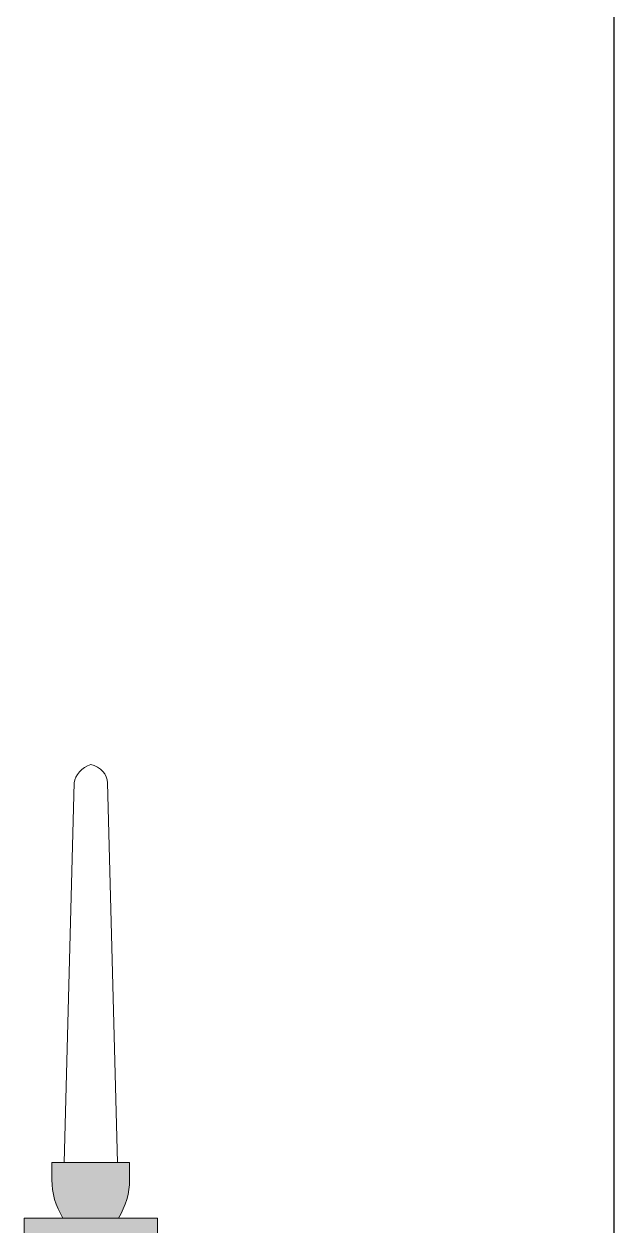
# Model space of a CAD drawing. Header units: inches. Extents: x 274057 to 444617, y 490067 to 635630.
# Drawn here: x 326074.5 to 326154.1, y 535140 to 535302.3 of the extents above; entities that cross this region are included whole.
import ezdxf

# ---------------------------------------------------------------- set-up
doc = ezdxf.new("R2010")
doc.units = ezdxf.units.IN
doc.header["$MEASUREMENT"] = 0
doc.linetypes.add('HIDDEN', pattern=[0.375, 0.25, -0.125])
for name, color, linetype in [('CQ SPOT DETAIL DIMENSION', 9, 'Continuous'), ('CQ-legend tex box', 3, 'Continuous'), ('E-LITE-FIXT-NORM-CEILING', 3, 'Continuous')]:
    doc.layers.add(name, color=color, linetype=linetype)

# ---------------------------------------------------------------- blocks, each defined once
blk = doc.blocks.new('CH20')
h = blk.add_hatch(color=2)
h.set_gradient(color1=(255, 255, 0), color2=(168, 168, 0), one_color=1, tint=0.3300000131130219, name='INVCYLINDER')
edge = h.paths.add_edge_path()
edge.add_line((482.4774486736314, 0.6646649269241607), (517.4774486736313, 0.6646649269241607))
edge.add_line((517.4774486736313, 0.6646649269241607), (517.4774486736313, -8.644734914894798))
edge.add_arc((472.1673551830681, -8.644734914894798), 45.31009349056512, -27.17078740538568, 0, ccw=False)
edge.add_line((512.4774486736313, -29.33533507307584), (487.4774486736314, -29.33533507307584))
edge.add_arc((527.7875421641947, -8.644734914896615), 45.31009349056152, 179.9999999999989, 207.170787405387, ccw=False)
edge.add_line((482.4774486736314, -8.644734914894798), (482.4774486736314, 0.6646649269241607))
h = blk.add_hatch(color=2)
h.set_gradient(color1=(255, 255, 0), color2=(168, 168, 0), one_color=1, tint=0.3300000131130219, name='INVCYLINDER')
h.paths.add_polyline_path([(469.9774486736314, -29.33533507307584), (529.9774486736313, -29.33533507307584), (529.9774486736313, -39.33533507307584), (469.9774486736314, -39.33533507307584)])
at = {"color": 2, "lineweight": 0}
for points in [[(492.4766807227788, 205.6694348716355, -0.27320783593277), (499.9766807227788, 215.6694348716355, -0.3372690412706405), (507.4766807227788, 205.6694348716355), (511.9766807227788, 0.6646649269241607), (487.9782166244804, 0.6646649269241607), (492.4766807227788, 205.6694348716355)], [(482.4774486736314, 0.6646649269241607), (517.4774486736313, 0.6646649269241607), (517.4774486736313, -8.644734914894798, -0.1191135062647769), (512.4774486736313, -29.33533507307584), (487.4774486736314, -29.33533507307584, -0.1191135062647856), (482.4774486736314, -8.644734914894798), (482.4774486736314, 0.6646649269241607), (517.4774486736313, 0.6646649269241607)]]:
    blk.add_lwpolyline(points, format="xyb", dxfattribs=at)
blk.add_lwpolyline([(469.9774486736314, -29.33533507307584), (529.9774486736313, -29.33533507307584), (529.9774486736313, -39.33533507307584), (469.9774486736314, -39.33533507307584)], close=True, dxfattribs=at)
blk = doc.blocks.new('CH21')
at = {"color": 2, "lineweight": 0, "xscale": 1.199999999999999}
blk.add_blockref('CH20', (-28212.40102377517, 10805.44947337786), dxfattribs=at)
blk = doc.blocks.new('SMDS')
at = {"layer": 'CQ-legend tex box'}
blk.add_line((385062.6082529332, 480186.0707482763), (385062.5921874042, 476464.2475974309), dxfattribs=at)
at = {"layer": 'E-LITE-FIXT-NORM-CEILING', "linetype": 'HIDDEN', "xscale": 0.25, "yscale": 0.25, "zscale": 0.25}
blk.add_blockref('CH21', (391895.0770739196, 476521.5739663898), dxfattribs=at)

msp = doc.modelspace()

# ---------------------------------------------------------------- block references
at = {"layer": 'CQ SPOT DETAIL DIMENSION'}
msp.add_blockref('SMDS', (-58908.51811553439, 55925.4603983991), dxfattribs=at)

doc.saveas('drawing.dxf')
